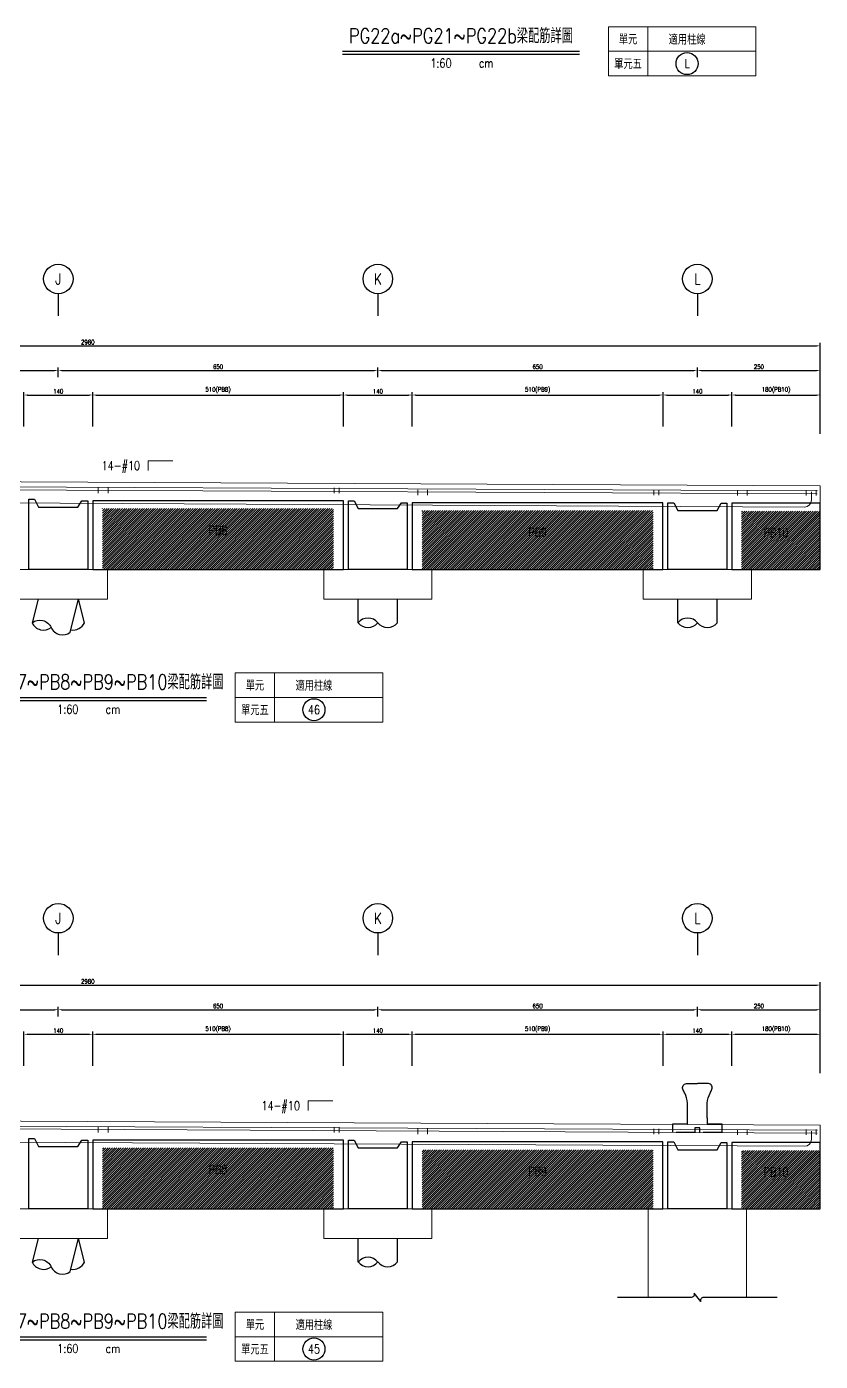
# Model space of a CAD drawing. Extents: x -4754 to 4976, y -19960 to 3841.
# Drawn here: x 1100 to 2715, y -2940 to -226 of the extents above; entities that cross this region are included whole.
import ezdxf
from ezdxf.enums import TextEntityAlignment as Align

# ---------------------------------------------------------------- set-up
doc = ezdxf.new("R2010")
doc.units = 0
doc.header["$LTSCALE"] = 3
doc.linetypes.add('DASHED', pattern=[19.05, 12.7, -6.35])
doc.layers.get('0').update_dxf_attribs({"linetype": 'CONTINUOUS'})
doc.layers.add('HB_0', color=7, linetype='CONTINUOUS', transparency=0.5)
for name, color, linetype in [('HB_DIM', 1, 'CONTINUOUS'), ('HB_SYMBOLS', 7, 'CONTINUOUS'), ('HB_TXT_CTEXT', 2, 'CONTINUOUS'), ('鋼筋', 3, 'CONTINUOUS')]:
    doc.layers.add(name, color=color, linetype=linetype)
doc.styles.get("Standard").update_dxf_attribs({"font": 'ROMANS.shx', "width": 0.8, "bigfont": 'LCHINA.shx'})
doc.dimstyles.new('30', dxfattribs={"dimscale": 3, "dimtxt": 3, "dimasz": 2.5, "dimexe": 2, "dimexo": 2, "dimgap": 1, "dimtad": 1, "dimdsep": 46, "dimtxsty": 'Standard', "dimcen": 0, "dimclrd": 256, "dimclre": 256, "dimclrt": 2, "dimadec": 0, "dimazin": 0, "dimtfac": 1, "dimtix": 1, "dimtmove": 2, "dimatfit": 3, "dimfxl": 0, "dimtolj": 1, "dimtzin": 0, "dimarcsym": 0})

# ---------------------------------------------------------------- blocks, each defined once
blk = doc.blocks.new('title_beam')
at = {"color": 3, "linetype": 'Continuous'}
blk.add_line((-241.2, 0), (241.2, 0), dxfattribs=at)
at = {"color": 1, "linetype": 'Continuous'}
blk.add_line((-241.2, -6), (241.2, -6), dxfattribs=at)
at = {"color": 3, "linetype": 'Continuous', "width": 0.8}
blk.add_attdef('TITLE', text='', height=30, dxfattribs=at).set_placement((0, 33), align=Align.MIDDLE)
at = {"linetype": 'Continuous', "width": 0.8}
blk.add_attdef('SCALE', text='', height=18, dxfattribs=at).set_placement((-40.6, -24), align=Align.MIDDLE)
blk.add_attdef('CM', (36.5, -33), '', height=18, dxfattribs=at)
blk = doc.blocks.new('line_tag')
at = {"layer": 'HB_SYMBOLS', "color": 4, "linetype": 'Continuous'}
blk.add_circle((0, 0), 22.5, dxfattribs=at)
at = {"color": 4, "linetype": 'Continuous', "width": 0.8}
blk.add_attdef('A', text='', height=18, dxfattribs=at).set_placement((0, 0), align=Align.MIDDLE)
blk = doc.blocks.new('pile_vertical_with_pilecap')
at = {"linetype": 'Continuous'}
for p, q in [((-40, -48.1), (-40, 0)), ((-40, -48.1), (-40, 0)), ((40, -48.1), (40, 0)), ((40, -48.1), (40, 0))]:
    blk.add_line(p, q, dxfattribs=at)
for centre, start, end in [((-20, -64.1), 38.718, 141.282), ((-20, -64.1), 38.718, 141.282), ((-20, -32), 218.718, 321.282), ((-20, -32), 218.718, 321.282), ((20, -32), 218.718, 321.282), ((20, -32), 218.718, 321.282)]:
    blk.add_arc(centre, 25.6, start, end, dxfattribs=at)
blk = doc.blocks.new('racked_with_pilecap_Transverse')
at = {"linetype": 'Continuous'}
for points in [[(-41.2, 0), (-53.2, -48.1)], [(24.4, -67.5), (41.2, 0)]]:
    blk.add_lwpolyline(points, dxfattribs=at)
blk.add_lwpolyline([(53.2, -48.1), (41.2, 0)])
for points in [[(-53.2, -48.1, -0.48), (-14.4, -57.8, 0.48), (24.4, -67.5, 0.48)], [(-53.2, -48.1, 0.48), (-14.4, -57.8, 0.48)], [(25.6, -62.6, 0.340232), (53.2, -48.1)]]:
    blk.add_lwpolyline(points, format="xyb", dxfattribs=at)
blk = doc.blocks.new('line_guide')
at = {"color": 4, "linetype": 'Continuous'}
blk.add_line((0, 0), (0, -45), dxfattribs=at)
blk.add_circle((0, 30), 30, dxfattribs=at)
at = {"color": 4, "linetype": 'Continuous', "width": 0.8}
blk.add_attdef('A', text='', height=22.5, dxfattribs=at).set_placement((0, 30), align=Align.MIDDLE)
blk = doc.blocks.new('*D93')
at = {"layer": 'HB_DIM', "linetype": 'Continuous', "lineweight": -2}
for p, q in [((-265.4, -1038.8), (-265.4, -868.8)), ((-257.9, -874.8), (2707.1, -874.8)), ((2714.6, -1053.8), (2714.6, -868.8))]:
    blk.add_line(p, q, dxfattribs=at)
at = {"layer": 'HB_DIM'}
for points in [[(-257.9, -873.6), (-257.9, -876.1), (-265.4, -874.8)], [(2707.1, -876.1), (2707.1, -873.6), (2714.6, -874.8)]]:
    blk.add_solid(points, dxfattribs=at)
at = {"layer": 'HB_DIM', "color": 2, "linetype": 'Continuous', "insert": (1224.6, -867.3), "char_height": 9, "attachment_point": 5, "rotation": 0}
blk.add_mtext('\\A1;2980', dxfattribs=at)
blk = doc.blocks.new('*D99')
at = {"layer": 'HB_DIM', "linetype": 'Continuous', "lineweight": -2}
for p, q in [((1094.6, -1038.8), (1094.6, -968.8)), ((1102.1, -974.8), (1227.1, -974.8)), ((1234.6, -1038.8), (1234.6, -968.8))]:
    blk.add_line(p, q, dxfattribs=at)
at = {"layer": 'HB_DIM'}
for points in [[(1102.1, -973.6), (1102.1, -976.1), (1094.6, -974.8)], [(1227.1, -976.1), (1227.1, -973.6), (1234.6, -974.8)]]:
    blk.add_solid(points, dxfattribs=at)
at = {"layer": 'HB_DIM', "color": 2, "linetype": 'Continuous', "insert": (1164.6, -967.3), "char_height": 9, "attachment_point": 5, "rotation": 0}
blk.add_mtext('\\A1;140', dxfattribs=at)
blk = doc.blocks.new('*D100')
at = {"layer": 'HB_DIM', "linetype": 'Continuous', "lineweight": -2}
for p, q in [((1234.6, -1038.8), (1234.6, -968.8)), ((1242.1, -974.8), (1737.1, -974.8)), ((1744.6, -1038.8), (1744.6, -968.8))]:
    blk.add_line(p, q, dxfattribs=at)
at = {"layer": 'HB_DIM'}
for points in [[(1242.1, -973.6), (1242.1, -976.1), (1234.6, -974.8)], [(1737.1, -976.1), (1737.1, -973.6), (1744.6, -974.8)]]:
    blk.add_solid(points, dxfattribs=at)
at = {"layer": 'HB_DIM', "color": 2, "linetype": 'Continuous', "insert": (1489.6, -964.9), "char_height": 9, "attachment_point": 5, "rotation": 0}
blk.add_mtext('\\A1;510(PB8)', dxfattribs=at)
blk = doc.blocks.new('*D101')
at = {"layer": 'HB_DIM', "linetype": 'Continuous', "lineweight": -2}
for p, q in [((1744.6, -1038.8), (1744.6, -968.8)), ((1752.1, -974.8), (1877.1, -974.8)), ((1884.6, -1038.8), (1884.6, -968.8))]:
    blk.add_line(p, q, dxfattribs=at)
at = {"layer": 'HB_DIM'}
for points in [[(1752.1, -973.6), (1752.1, -976.1), (1744.6, -974.8)], [(1877.1, -976.1), (1877.1, -973.6), (1884.6, -974.8)]]:
    blk.add_solid(points, dxfattribs=at)
at = {"layer": 'HB_DIM', "color": 2, "linetype": 'Continuous', "insert": (1814.6, -967.3), "char_height": 9, "attachment_point": 5, "rotation": 0}
blk.add_mtext('\\A1;140', dxfattribs=at)
blk = doc.blocks.new('*D102')
at = {"layer": 'HB_DIM', "linetype": 'Continuous', "lineweight": -2}
for p, q in [((1884.6, -1038.8), (1884.6, -968.8)), ((1892.1, -974.8), (2387.1, -974.8)), ((2394.6, -1038.8), (2394.6, -968.8))]:
    blk.add_line(p, q, dxfattribs=at)
at = {"layer": 'HB_DIM'}
for points in [[(1892.1, -973.6), (1892.1, -976.1), (1884.6, -974.8)], [(2387.1, -976.1), (2387.1, -973.6), (2394.6, -974.8)]]:
    blk.add_solid(points, dxfattribs=at)
at = {"layer": 'HB_DIM', "color": 2, "linetype": 'Continuous', "insert": (2139.6, -964.9), "char_height": 9, "attachment_point": 5, "rotation": 0}
blk.add_mtext('\\A1;510(PB9)', dxfattribs=at)
blk = doc.blocks.new('*D103')
at = {"layer": 'HB_DIM', "linetype": 'Continuous', "lineweight": -2}
for p, q in [((2394.6, -1038.8), (2394.6, -968.8)), ((2402.1, -974.8), (2527.1, -974.8)), ((2534.6, -1038.8), (2534.6, -968.8))]:
    blk.add_line(p, q, dxfattribs=at)
at = {"layer": 'HB_DIM'}
for points in [[(2402.1, -973.6), (2402.1, -976.1), (2394.6, -974.8)], [(2527.1, -976.1), (2527.1, -973.6), (2534.6, -974.8)]]:
    blk.add_solid(points, dxfattribs=at)
at = {"layer": 'HB_DIM', "color": 2, "linetype": 'Continuous', "insert": (2464.6, -967.3), "char_height": 9, "attachment_point": 5, "rotation": 0}
blk.add_mtext('\\A1;140', dxfattribs=at)
blk = doc.blocks.new('*D104')
at = {"layer": 'HB_DIM', "linetype": 'Continuous', "lineweight": -2}
for p, q in [((2534.6, -1038.8), (2534.6, -968.8)), ((2542.1, -974.8), (2707.1, -974.8)), ((2714.6, -1038.8), (2714.6, -968.8))]:
    blk.add_line(p, q, dxfattribs=at)
at = {"layer": 'HB_DIM'}
for points in [[(2542.1, -973.6), (2542.1, -976.1), (2534.6, -974.8)], [(2707.1, -976.1), (2707.1, -973.6), (2714.6, -974.8)]]:
    blk.add_solid(points, dxfattribs=at)
at = {"layer": 'HB_DIM', "color": 2, "linetype": 'Continuous', "insert": (2624.6, -964.9), "char_height": 9, "attachment_point": 5, "rotation": 0}
blk.add_mtext('\\A1;180(PB10)', dxfattribs=at)
blk = doc.blocks.new('*D107')
at = {"layer": 'HB_DIM', "linetype": 'Continuous', "lineweight": -2}
for p, q in [((514.6, -938.8), (514.6, -918.8)), ((1164.6, -938.8), (1164.6, -918.8)), ((522.1, -924.8), (1157.1, -924.8))]:
    blk.add_line(p, q, dxfattribs=at)
at = {"layer": 'HB_DIM'}
for points in [[(522.1, -923.6), (522.1, -926.1), (514.6, -924.8)], [(1157.1, -926.1), (1157.1, -923.6), (1164.6, -924.8)]]:
    blk.add_solid(points, dxfattribs=at)
at = {"layer": 'HB_DIM', "color": 2, "linetype": 'Continuous', "insert": (839.6, -917.3), "char_height": 9, "attachment_point": 5, "rotation": 0}
blk.add_mtext('\\A1;650', dxfattribs=at)
blk = doc.blocks.new('*D108')
at = {"layer": 'HB_DIM', "linetype": 'Continuous', "lineweight": -2}
for p, q in [((1164.6, -938.8), (1164.6, -918.8)), ((1814.6, -938.8), (1814.6, -918.8)), ((1172.1, -924.8), (1807.1, -924.8))]:
    blk.add_line(p, q, dxfattribs=at)
at = {"layer": 'HB_DIM'}
for points in [[(1172.1, -923.6), (1172.1, -926.1), (1164.6, -924.8)], [(1807.1, -926.1), (1807.1, -923.6), (1814.6, -924.8)]]:
    blk.add_solid(points, dxfattribs=at)
at = {"layer": 'HB_DIM', "color": 2, "linetype": 'Continuous', "insert": (1489.6, -917.3), "char_height": 9, "attachment_point": 5, "rotation": 0}
blk.add_mtext('\\A1;650', dxfattribs=at)
blk = doc.blocks.new('*D109')
at = {"layer": 'HB_DIM', "linetype": 'Continuous', "lineweight": -2}
for p, q in [((1814.6, -938.8), (1814.6, -918.8)), ((2464.6, -938.8), (2464.6, -918.8)), ((1822.1, -924.8), (2457.1, -924.8))]:
    blk.add_line(p, q, dxfattribs=at)
at = {"layer": 'HB_DIM'}
for points in [[(1822.1, -923.6), (1822.1, -926.1), (1814.6, -924.8)], [(2457.1, -926.1), (2457.1, -923.6), (2464.6, -924.8)]]:
    blk.add_solid(points, dxfattribs=at)
at = {"layer": 'HB_DIM', "color": 2, "linetype": 'Continuous', "insert": (2139.6, -917.3), "char_height": 9, "attachment_point": 5, "rotation": 0}
blk.add_mtext('\\A1;650', dxfattribs=at)
blk = doc.blocks.new('*D110')
at = {"layer": 'HB_DIM', "linetype": 'Continuous', "lineweight": -2}
for p, q in [((2464.6, -938.8), (2464.6, -918.8)), ((2714.6, -1038.8), (2714.6, -918.8)), ((2472.1, -924.8), (2707.1, -924.8))]:
    blk.add_line(p, q, dxfattribs=at)
at = {"layer": 'HB_DIM'}
for points in [[(2472.1, -923.6), (2472.1, -926.1), (2464.6, -924.8)], [(2707.1, -926.1), (2707.1, -923.6), (2714.6, -924.8)]]:
    blk.add_solid(points, dxfattribs=at)
at = {"layer": 'HB_DIM', "color": 2, "linetype": 'Continuous', "insert": (2589.6, -917.3), "char_height": 9, "attachment_point": 5, "rotation": 0}
blk.add_mtext('\\A1;250', dxfattribs=at)
blk = doc.blocks.new('fender_bottom')
at = {"color": 1, "linetype": 'Continuous'}
blk.add_lwpolyline([(162.5, 0), (12.5, 0, 0.529473), (6.7, -8.6), (-6.7, 8.6, -0.532815), (-12.5, 0), (-162.5, 0)], format="xyb", dxfattribs=at)
blk = doc.blocks.new('fender_top_transverse')
at = {"layer": 'HB_0', "color": 1, "linetype": 'Continuous'}
for points in [[(-20, 30), (-20, 60, 0.07193), (-25.7, 80.5, -0.041495), (-29.5, 88.2, -0.488993), (-22.5, 100), (0, 100)], [(20, 30), (20, 60, -0.07193), (25.7, 80.5, 0.041495), (29.5, 88.2, 0.488993), (22.5, 100), (0, 100)]]:
    blk.add_lwpolyline(points, format="xyb", dxfattribs=at)
at = {"layer": 'HB_0', "color": 252, "linetype": 'DASHED'}
blk.add_lwpolyline([(20, 30), (20, 18), (50, 18), (50, 0), (5, 0), (5, 10), (-5, 10), (-5, 0), (-50, 0), (-50, 18), (-20, 18), (-20, 30)], dxfattribs=at)
blk = doc.blocks.new('*D114')
at = {"layer": 'HB_DIM', "linetype": 'Continuous', "lineweight": -2}
for p, q in [((-265.4, -2338.8), (-265.4, -2168.8)), ((2714.6, -2353.8), (2714.6, -2168.8)), ((-257.9, -2174.8), (2707.1, -2174.8))]:
    blk.add_line(p, q, dxfattribs=at)
at = {"layer": 'HB_DIM'}
for points in [[(-257.9, -2173.6), (-257.9, -2176.1), (-265.4, -2174.8)], [(2707.1, -2176.1), (2707.1, -2173.6), (2714.6, -2174.8)]]:
    blk.add_solid(points, dxfattribs=at)
at = {"layer": 'HB_DIM', "color": 2, "linetype": 'Continuous', "insert": (1224.6, -2167.3), "char_height": 9, "attachment_point": 5, "rotation": 0}
blk.add_mtext('\\A1;2980', dxfattribs=at)
blk = doc.blocks.new('*D120')
at = {"layer": 'HB_DIM', "linetype": 'Continuous', "lineweight": -2}
for p, q in [((1094.6, -2338.8), (1094.6, -2268.8)), ((1102.1, -2274.8), (1227.1, -2274.8)), ((1234.6, -2338.8), (1234.6, -2268.8))]:
    blk.add_line(p, q, dxfattribs=at)
at = {"layer": 'HB_DIM'}
for points in [[(1102.1, -2273.6), (1102.1, -2276.1), (1094.6, -2274.8)], [(1227.1, -2276.1), (1227.1, -2273.6), (1234.6, -2274.8)]]:
    blk.add_solid(points, dxfattribs=at)
at = {"layer": 'HB_DIM', "color": 2, "linetype": 'Continuous', "insert": (1164.6, -2267.3), "char_height": 9, "attachment_point": 5, "rotation": 0}
blk.add_mtext('\\A1;140', dxfattribs=at)
blk = doc.blocks.new('*D121')
at = {"layer": 'HB_DIM', "linetype": 'Continuous', "lineweight": -2}
for p, q in [((1234.6, -2338.8), (1234.6, -2268.8)), ((1242.1, -2274.8), (1737.1, -2274.8)), ((1744.6, -2338.8), (1744.6, -2268.8))]:
    blk.add_line(p, q, dxfattribs=at)
at = {"layer": 'HB_DIM'}
for points in [[(1242.1, -2273.6), (1242.1, -2276.1), (1234.6, -2274.8)], [(1737.1, -2276.1), (1737.1, -2273.6), (1744.6, -2274.8)]]:
    blk.add_solid(points, dxfattribs=at)
at = {"layer": 'HB_DIM', "color": 2, "linetype": 'Continuous', "insert": (1489.6, -2264.9), "char_height": 9, "attachment_point": 5, "rotation": 0}
blk.add_mtext('\\A1;510(PB8)', dxfattribs=at)
blk = doc.blocks.new('*D122')
at = {"layer": 'HB_DIM', "linetype": 'Continuous', "lineweight": -2}
for p, q in [((1744.6, -2338.8), (1744.6, -2268.8)), ((1752.1, -2274.8), (1877.1, -2274.8)), ((1884.6, -2338.8), (1884.6, -2268.8))]:
    blk.add_line(p, q, dxfattribs=at)
at = {"layer": 'HB_DIM'}
for points in [[(1752.1, -2273.6), (1752.1, -2276.1), (1744.6, -2274.8)], [(1877.1, -2276.1), (1877.1, -2273.6), (1884.6, -2274.8)]]:
    blk.add_solid(points, dxfattribs=at)
at = {"layer": 'HB_DIM', "color": 2, "linetype": 'Continuous', "insert": (1814.6, -2267.3), "char_height": 9, "attachment_point": 5, "rotation": 0}
blk.add_mtext('\\A1;140', dxfattribs=at)
blk = doc.blocks.new('*D123')
at = {"layer": 'HB_DIM', "linetype": 'Continuous', "lineweight": -2}
for p, q in [((1884.6, -2338.8), (1884.6, -2268.8)), ((1892.1, -2274.8), (2387.1, -2274.8)), ((2394.6, -2338.8), (2394.6, -2268.8))]:
    blk.add_line(p, q, dxfattribs=at)
at = {"layer": 'HB_DIM'}
for points in [[(1892.1, -2273.6), (1892.1, -2276.1), (1884.6, -2274.8)], [(2387.1, -2276.1), (2387.1, -2273.6), (2394.6, -2274.8)]]:
    blk.add_solid(points, dxfattribs=at)
at = {"layer": 'HB_DIM', "color": 2, "linetype": 'Continuous', "insert": (2139.6, -2264.9), "char_height": 9, "attachment_point": 5, "rotation": 0}
blk.add_mtext('\\A1;510(PB9)', dxfattribs=at)
blk = doc.blocks.new('*D124')
at = {"layer": 'HB_DIM', "linetype": 'Continuous', "lineweight": -2}
for p, q in [((2394.6, -2338.8), (2394.6, -2268.8)), ((2402.1, -2274.8), (2527.1, -2274.8)), ((2534.6, -2338.8), (2534.6, -2268.8))]:
    blk.add_line(p, q, dxfattribs=at)
at = {"layer": 'HB_DIM'}
for points in [[(2402.1, -2273.6), (2402.1, -2276.1), (2394.6, -2274.8)], [(2527.1, -2276.1), (2527.1, -2273.6), (2534.6, -2274.8)]]:
    blk.add_solid(points, dxfattribs=at)
at = {"layer": 'HB_DIM', "color": 2, "linetype": 'Continuous', "insert": (2464.6, -2267.3), "char_height": 9, "attachment_point": 5, "rotation": 0}
blk.add_mtext('\\A1;140', dxfattribs=at)
blk = doc.blocks.new('*D125')
at = {"layer": 'HB_DIM', "linetype": 'Continuous', "lineweight": -2}
for p, q in [((2534.6, -2338.8), (2534.6, -2268.8)), ((2542.1, -2274.8), (2707.1, -2274.8)), ((2714.6, -2338.8), (2714.6, -2268.8))]:
    blk.add_line(p, q, dxfattribs=at)
at = {"layer": 'HB_DIM'}
for points in [[(2542.1, -2273.6), (2542.1, -2276.1), (2534.6, -2274.8)], [(2707.1, -2276.1), (2707.1, -2273.6), (2714.6, -2274.8)]]:
    blk.add_solid(points, dxfattribs=at)
at = {"layer": 'HB_DIM', "color": 2, "linetype": 'Continuous', "insert": (2624.6, -2264.9), "char_height": 9, "attachment_point": 5, "rotation": 0}
blk.add_mtext('\\A1;180(PB10)', dxfattribs=at)
blk = doc.blocks.new('*D128')
at = {"layer": 'HB_DIM', "linetype": 'Continuous', "lineweight": -2}
for p, q in [((514.6, -2238.8), (514.6, -2218.8)), ((522.1, -2224.8), (1157.1, -2224.8)), ((1164.6, -2238.8), (1164.6, -2218.8))]:
    blk.add_line(p, q, dxfattribs=at)
at = {"layer": 'HB_DIM'}
for points in [[(522.1, -2223.6), (522.1, -2226.1), (514.6, -2224.8)], [(1157.1, -2226.1), (1157.1, -2223.6), (1164.6, -2224.8)]]:
    blk.add_solid(points, dxfattribs=at)
at = {"layer": 'HB_DIM', "color": 2, "linetype": 'Continuous', "insert": (839.6, -2217.3), "char_height": 9, "attachment_point": 5, "rotation": 0}
blk.add_mtext('\\A1;650', dxfattribs=at)
blk = doc.blocks.new('*D129')
at = {"layer": 'HB_DIM', "linetype": 'Continuous', "lineweight": -2}
for p, q in [((1164.6, -2238.8), (1164.6, -2218.8)), ((1172.1, -2224.8), (1807.1, -2224.8)), ((1814.6, -2238.8), (1814.6, -2218.8))]:
    blk.add_line(p, q, dxfattribs=at)
at = {"layer": 'HB_DIM'}
for points in [[(1172.1, -2223.6), (1172.1, -2226.1), (1164.6, -2224.8)], [(1807.1, -2226.1), (1807.1, -2223.6), (1814.6, -2224.8)]]:
    blk.add_solid(points, dxfattribs=at)
at = {"layer": 'HB_DIM', "color": 2, "linetype": 'Continuous', "insert": (1489.6, -2217.3), "char_height": 9, "attachment_point": 5, "rotation": 0}
blk.add_mtext('\\A1;650', dxfattribs=at)
blk = doc.blocks.new('*D130')
at = {"layer": 'HB_DIM', "linetype": 'Continuous', "lineweight": -2}
for p, q in [((1814.6, -2238.8), (1814.6, -2218.8)), ((1822.1, -2224.8), (2457.1, -2224.8)), ((2464.6, -2238.8), (2464.6, -2218.8))]:
    blk.add_line(p, q, dxfattribs=at)
at = {"layer": 'HB_DIM'}
for points in [[(1822.1, -2223.6), (1822.1, -2226.1), (1814.6, -2224.8)], [(2457.1, -2226.1), (2457.1, -2223.6), (2464.6, -2224.8)]]:
    blk.add_solid(points, dxfattribs=at)
at = {"layer": 'HB_DIM', "color": 2, "linetype": 'Continuous', "insert": (2139.6, -2217.3), "char_height": 9, "attachment_point": 5, "rotation": 0}
blk.add_mtext('\\A1;650', dxfattribs=at)
blk = doc.blocks.new('*D131')
at = {"layer": 'HB_DIM', "linetype": 'Continuous', "lineweight": -2}
for p, q in [((2464.6, -2238.8), (2464.6, -2218.8)), ((2472.1, -2224.8), (2707.1, -2224.8)), ((2714.6, -2338.8), (2714.6, -2218.8))]:
    blk.add_line(p, q, dxfattribs=at)
at = {"layer": 'HB_DIM'}
for points in [[(2472.1, -2223.6), (2472.1, -2226.1), (2464.6, -2224.8)], [(2707.1, -2226.1), (2707.1, -2223.6), (2714.6, -2224.8)]]:
    blk.add_solid(points, dxfattribs=at)
at = {"layer": 'HB_DIM', "color": 2, "linetype": 'Continuous', "insert": (2589.6, -2217.3), "char_height": 9, "attachment_point": 5, "rotation": 0}
blk.add_mtext('\\A1;250', dxfattribs=at)

msp = doc.modelspace()

# ---------------------------------------------------------------- hatches: boundary and pattern name
at = {"layer": 'HB_0', "linetype": 'Continuous'}
h = msp.add_hatch(dxfattribs=at)
h.set_pattern_fill('ANSI31', color=256, style=0)
h.paths.add_polyline_path([(1254.573, -1205.802), (1724.573, -1205.802), (1724.573, -1329.802), (1254.573, -1329.802)], flags=17)
h = msp.add_hatch(dxfattribs=at)
h.set_pattern_fill('ANSI31', color=256, style=0)
h.paths.add_polyline_path([(1904.573, -1209.802), (2374.573, -1209.802), (2374.573, -1329.802), (1904.573, -1329.802)], flags=17)
h = msp.add_hatch(dxfattribs=at)
h.set_pattern_fill('ANSI31', color=256, style=0)
h.paths.add_polyline_path([(2554.573, -1210.802), (2714.573, -1210.802), (2714.573, -1329.802), (2554.573, -1329.802)], flags=17)
h = msp.add_hatch(dxfattribs=at)
h.set_pattern_fill('ANSI31', color=256, style=0)
h.paths.add_polyline_path([(1254.573, -2505.802), (1724.573, -2505.802), (1724.573, -2629.802), (1254.573, -2629.802)], flags=17)
h = msp.add_hatch(dxfattribs=at)
h.set_pattern_fill('ANSI31', color=256, style=0)
h.paths.add_polyline_path([(1904.573, -2509.802), (2374.573, -2509.802), (2374.573, -2629.802), (1904.573, -2629.802)], flags=17)
h = msp.add_hatch(dxfattribs=at)
h.set_pattern_fill('ANSI31', color=256, style=0)
h.paths.add_polyline_path([(2554.573, -2510.802), (2714.573, -2510.802), (2714.573, -2629.802), (2554.573, -2629.802)], flags=17)

# ---------------------------------------------------------------- linework, layer by layer
at = {"layer": 'HB_0', "lineweight": 5}
for p, q in [((2364.573, -2629.802, -250), (2364.573, -2809.802, -250)), ((2564.573, -2629.802, -250), (2564.573, -2809.802, -250))]:
    msp.add_line(p, q, dxfattribs=at)
for points in [[(-225.427, -1329.802), (-225.427, -1235.802), (-265.427, -1235.802), (-265.427, -1144.802), (2714.573, -1159.802), (2714.573, -1329.802), (-225.427, -1329.802)], [(-225.427, -2629.802), (-225.427, -2535.802), (-265.427, -2535.802), (-265.427, -2444.802), (2714.573, -2459.802), (2714.573, -2629.802), (-225.427, -2629.802)]]:
    msp.add_lwpolyline(points, dxfattribs=at)
at = {"layer": 'HB_0', "color": 1, "linetype": 'Continuous'}
for points in [[(1104.573, -1329.802), (1104.573, -1186.802), (1116.573, -1186.802), (1124.573, -1202.802), (1204.573, -1202.802), (1212.573, -1189.802), (1224.573, -1189.802), (1224.573, -1329.802), (1104.573, -1329.802)], [(1234.573, -1329.802), (1254.573, -1329.802), (1724.573, -1329.802), (1744.573, -1329.802), (1744.573, -1189.802), (1724.573, -1189.802), (1254.573, -1189.802), (1234.573, -1189.802), (1234.573, -1329.802)], [(1754.573, -1329.802), (1754.573, -1189.802), (1766.573, -1189.802), (1774.573, -1205.802), (1854.573, -1205.802), (1862.573, -1193.802), (1874.573, -1193.802), (1874.573, -1329.802), (1754.573, -1329.802)], [(1884.573, -1329.802), (1904.573, -1329.802), (2374.573, -1329.802), (2394.573, -1329.802), (2394.573, -1193.802), (2374.573, -1193.802), (1904.573, -1193.802), (1884.573, -1193.802), (1884.573, -1329.802)], [(2404.573, -1329.802), (2404.573, -1193.802), (2416.573, -1193.802), (2424.573, -1209.802), (2504.573, -1209.802), (2512.573, -1194.802), (2524.573, -1194.802), (2524.573, -1329.802), (2404.573, -1329.802)], [(2534.573, -1329.802), (2554.573, -1329.802), (2714.573, -1329.802), (2714.573, -1194.802), (2554.573, -1194.802), (2534.573, -1194.802), (2534.573, -1329.802)], [(1104.573, -2629.802), (1104.573, -2486.802), (1116.573, -2486.802), (1124.573, -2502.802), (1204.573, -2502.802), (1212.573, -2489.802), (1224.573, -2489.802), (1224.573, -2629.802), (1104.573, -2629.802)], [(1234.573, -2629.802), (1254.573, -2629.802), (1724.573, -2629.802), (1744.573, -2629.802), (1744.573, -2489.802), (1724.573, -2489.802), (1254.573, -2489.802), (1234.573, -2489.802), (1234.573, -2629.802)], [(1754.573, -2629.802), (1754.573, -2489.802), (1766.573, -2489.802), (1774.573, -2505.802), (1854.573, -2505.802), (1862.573, -2493.802), (1874.573, -2493.802), (1874.573, -2629.802), (1754.573, -2629.802)], [(1884.573, -2629.802), (1904.573, -2629.802), (2374.573, -2629.802), (2394.573, -2629.802), (2394.573, -2493.802), (2374.573, -2493.802), (1904.573, -2493.802), (1884.573, -2493.802), (1884.573, -2629.802)], [(2404.573, -2629.802), (2404.573, -2493.802), (2416.573, -2493.802), (2424.573, -2509.802), (2504.573, -2509.802), (2512.573, -2494.802), (2524.573, -2494.802), (2524.573, -2629.802), (2404.573, -2629.802)], [(2534.573, -2629.802), (2554.573, -2629.802), (2714.573, -2629.802), (2714.573, -2494.802), (2554.573, -2494.802), (2534.573, -2494.802), (2534.573, -2629.802)]]:
    msp.add_lwpolyline(points, dxfattribs=at)
at = {"layer": 'HB_0', "lineweight": 5}
for points in [[(1064.573, -1389.802, -187), (1264.573, -1389.802, -187), (1264.573, -1329.802, -187), (1064.573, -1329.802, -187), (1064.573, -1389.802, -187)], [(1704.573, -1389.802, -164.5), (1924.573, -1389.802, -164.5), (1924.573, -1329.802, -164.5), (1704.573, -1329.802, -164.5), (1704.573, -1389.802, -164.5)], [(2354.573, -1389.802, -164.5), (2574.573, -1389.802, -164.5), (2574.573, -1329.802, -164.5), (2354.573, -1329.802, -164.5), (2354.573, -1389.802, -164.5)], [(1064.573, -2689.802, -250), (1264.573, -2689.802, -250), (1264.573, -2629.802, -250), (1064.573, -2629.802, -250), (1064.573, -2689.802, -250)], [(1704.573, -2689.802, -250), (1924.573, -2689.802, -250), (1924.573, -2629.802, -250), (1704.573, -2629.802, -250), (1704.573, -2689.802, -250)]]:
    msp.add_polyline3d(points, dxfattribs=at)
at = {"layer": 'HB_DIM', "color": 1, "linetype": 'Continuous'}
for points in [[(1219.738, -1162.338, 0, 1.25, 0), (1224.579, -1148.141, 0, 0, 0), (1234.738, -1118.353, 0, 0, 0), (1252.738, -1118.353, 0, 0, 0)], [(1234.738, -1168.353, 0, 1.25, 0), (1234.738, -1153.353, 0, 0, 0), (1234.738, -1118.353, 0, 0, 0), (1252.738, -1118.353, 0, 0, 0)], [(1544.734, -2463.974, 0, 1.25, 0), (1549.575, -2449.777, 0, 0, 0), (1559.734, -2419.989, 0, 0, 0), (1577.734, -2419.989, 0, 0, 0)], [(1559.734, -2469.989, 0, 1.25, 0), (1559.734, -2454.989, 0, 0, 0), (1559.734, -2419.989, 0, 0, 0), (1577.734, -2419.989, 0, 0, 0)]]:
    msp.add_lwpolyline(points, format="xyseb", dxfattribs=at)
at = {"layer": 'HB_TXT_CTEXT', "color": 4, "lineweight": 5, "true_color": 0x00ffff}
for p, q in [((2363.573, -225.802), (2363.573, -325.802)), ((2283.573, -275.802), (2583.573, -275.802)), ((1604.573, -1539.802), (1604.573, -1639.802)), ((1524.573, -1589.802), (1824.573, -1589.802)), ((1604.573, -2839.802), (1604.573, -2939.802)), ((1524.573, -2889.802), (1824.573, -2889.802))]:
    msp.add_line(p, q, dxfattribs=at)
for points in [[(2283.573, -225.802), (2283.573, -325.802), (2583.573, -325.802), (2583.573, -225.802), (2283.573, -225.802)], [(1524.573, -1539.802), (1524.573, -1639.802), (1824.573, -1639.802), (1824.573, -1539.802), (1524.573, -1539.802)], [(1524.573, -2839.802), (1524.573, -2939.802), (1824.573, -2939.802), (1824.573, -2839.802), (1524.573, -2839.802)]]:
    msp.add_lwpolyline(points, dxfattribs=at)
at = {"layer": 'HB_TXT_CTEXT', "lineweight": 5}
for points in [[(1347.738, -1128.353, -37.12), (1347.738, -1108.353, -37.12), (1397.738, -1108.353, -37.12)], [(1672.734, -2429.989, -37.12), (1672.734, -2409.989, -37.12), (1722.734, -2409.989, -37.12)]]:
    msp.add_polyline3d(points, dxfattribs=at)
at = {"layer": '鋼筋', "lineweight": 5}
for p, q in [((-244.987, -1154.905, -37.12), (2708.523, -1169.771, -37.12)), ((-239.017, -1160.935, -37.12), (2708.493, -1175.771, -37.12)), ((1245.843, -1163.372, -36.57), (1245.843, -1163.372, 36.57)), ((1245.843, -1166.547, 39.745), (1245.843, -1174.167, 39.745)), ((1265.843, -1163.372, -36.57), (1265.843, -1163.372, 36.57)), ((1265.843, -1166.547, 39.745), (1265.843, -1174.167, 39.745)), ((1725.843, -1163.372, -36.57), (1725.843, -1163.372, 36.57)), ((1725.843, -1166.547, 39.745), (1725.843, -1174.167, 39.745)), ((1735.843, -1163.372, -36.57), (1735.843, -1163.372, 36.57)), ((1735.843, -1166.547, 39.745), (1735.843, -1174.167, 39.745)), ((-232.897, -1187.965, -37.62), (2682.124, -1202.638, -37.62)), ((1245.843, -1174.18, -33.427), (1245.843, -1168.792, -38.815)), ((1265.843, -1174.18, -33.427), (1265.843, -1168.792, -38.815)), ((1725.843, -1174.18, -33.427), (1725.843, -1168.792, -38.815)), ((1735.843, -1174.18, -33.427), (1735.843, -1168.792, -38.815)), ((1895.843, -1167.372, -36.57), (1895.843, -1167.372, 36.57)), ((1895.843, -1170.547, 39.745), (1895.843, -1178.167, 39.745)), ((1895.843, -1178.18, -33.427), (1895.843, -1172.792, -38.815)), ((1915.843, -1167.372, -36.57), (1915.843, -1167.372, 36.57)), ((1915.843, -1170.547, 39.745), (1915.843, -1178.167, 39.745)), ((1915.843, -1178.18, -33.427), (1915.843, -1172.792, -38.815)), ((2375.843, -1167.372, -36.57), (2375.843, -1167.372, 36.57)), ((2375.843, -1170.547, 39.745), (2375.843, -1178.167, 39.745)), ((2375.843, -1178.18, -33.427), (2375.843, -1172.792, -38.815)), ((2385.843, -1167.372, -36.57), (2385.843, -1167.372, 36.57)), ((2385.843, -1170.547, 39.745), (2385.843, -1178.167, 39.745)), ((2385.843, -1178.18, -33.427), (2385.843, -1172.792, -38.815)), ((2545.843, -1168.372, -36.23), (2545.843, -1168.372, 36.23)), ((2545.843, -1171.547, 39.405), (2545.843, -1179.167, 39.405)), ((2545.843, -1179.18, -33.087), (2545.843, -1173.792, -38.475)), ((2565.843, -1168.372, -36.23), (2565.843, -1168.372, 36.23)), ((2565.843, -1171.547, 39.405), (2565.843, -1179.167, 39.405)), ((2565.843, -1179.18, -33.087), (2565.843, -1173.792, -38.475)), ((2685.843, -1168.372, -36.23), (2685.843, -1168.372, 36.23)), ((2685.843, -1171.547, 39.405), (2685.843, -1179.167, 39.405)), ((2685.843, -1179.18, -33.087), (2685.843, -1173.792, -38.475)), ((2696.687, -1188.221, -37.62), (2696.77, -1171.601, -37.62)), ((2705.843, -1168.372, -36.23), (2705.843, -1168.372, 36.23)), ((2705.843, -1171.547, 39.405), (2705.843, -1179.167, 39.405)), ((2705.843, -1179.18, -33.087), (2705.843, -1173.792, -38.475)), ((405.005, -2458.176, -37.12), (2708.523, -2469.771, -37.12)), ((410.974, -2464.206, -37.12), (2708.493, -2475.771, -37.12)), ((1245.843, -2463.372, -36.57), (1245.843, -2463.372, 36.57)), ((1245.843, -2466.547, 39.745), (1245.843, -2474.167, 39.745)), ((1245.843, -2474.18, -33.427), (1245.843, -2468.792, -38.815)), ((1265.843, -2463.372, -36.57), (1265.843, -2463.372, 36.57)), ((1265.843, -2466.547, 39.745), (1265.843, -2474.167, 39.745)), ((1265.843, -2474.18, -33.427), (1265.843, -2468.792, -38.815)), ((1725.843, -2463.372, -36.57), (1725.843, -2463.372, 36.57)), ((1725.843, -2466.547, 39.745), (1725.843, -2474.167, 39.745)), ((1725.843, -2474.18, -33.427), (1725.843, -2468.792, -38.815)), ((1735.843, -2463.372, -36.57), (1735.843, -2463.372, 36.57)), ((1735.843, -2466.547, 39.745), (1735.843, -2474.167, 39.745)), ((1735.843, -2474.18, -33.427), (1735.843, -2468.792, -38.815)), ((1895.843, -2467.372, -36.57), (1895.843, -2467.372, 36.57)), ((1915.843, -2467.372, -36.57), (1915.843, -2467.372, 36.57)), ((2375.843, -2467.372, -36.57), (2375.843, -2467.372, 36.57)), ((2385.843, -2467.372, -36.57), (2385.843, -2467.372, 36.57)), ((2545.843, -2468.372, -36.23), (2545.843, -2468.372, 36.23)), ((2565.843, -2468.372, -36.23), (2565.843, -2468.372, 36.23)), ((2685.843, -2468.372, -36.23), (2685.843, -2468.372, 36.23)), ((2705.843, -2468.372, -36.23), (2705.843, -2468.372, 36.23)), ((-232.897, -2487.965, -37.62), (2682.124, -2502.638, -37.62)), ((1895.843, -2470.547, 39.745), (1895.843, -2478.167, 39.745)), ((1895.843, -2478.18, -33.427), (1895.843, -2472.792, -38.815)), ((1915.843, -2470.547, 39.745), (1915.843, -2478.167, 39.745)), ((1915.843, -2478.18, -33.427), (1915.843, -2472.792, -38.815)), ((2375.843, -2470.547, 39.745), (2375.843, -2478.167, 39.745)), ((2375.843, -2478.18, -33.427), (2375.843, -2472.792, -38.815)), ((2385.843, -2470.547, 39.745), (2385.843, -2478.167, 39.745)), ((2385.843, -2478.18, -33.427), (2385.843, -2472.792, -38.815)), ((2545.843, -2471.547, 39.405), (2545.843, -2479.167, 39.405)), ((2545.843, -2479.18, -33.087), (2545.843, -2473.792, -38.475)), ((2565.843, -2471.547, 39.405), (2565.843, -2479.167, 39.405)), ((2565.843, -2479.18, -33.087), (2565.843, -2473.792, -38.475)), ((2685.843, -2471.547, 39.405), (2685.843, -2479.167, 39.405)), ((2685.843, -2479.18, -33.087), (2685.843, -2473.792, -38.475)), ((2696.687, -2488.221, -37.62), (2696.77, -2471.601, -37.62)), ((2705.843, -2471.547, 39.405), (2705.843, -2479.167, 39.405)), ((2705.843, -2479.18, -33.087), (2705.843, -2473.792, -38.475))]:
    msp.add_line(p, q, dxfattribs=at)
at = {"layer": '鋼筋', "lineweight": 5, "extrusion": (1, -3.67394e-16, 0)}
for centre, start, end in [((-1166.547, -36.57, 1245.843), 225, 0), ((-1166.547, -36.57, 1265.843), 225, 0), ((-1166.547, -36.57, 1725.843), 225, 0), ((-1166.547, -36.57, 1735.843), 225, 0), ((-1170.547, -36.57, 1895.843), 225, 0), ((-1170.547, 36.57, 1895.843), 0, 90), ((-1170.547, -36.57, 1915.843), 225, 0), ((-1170.547, -36.57, 2375.843), 225, 0), ((-1170.547, -36.57, 2385.843), 225, 0), ((-1171.547, -36.23, 2545.843), 225, 0), ((-1171.547, -36.23, 2565.843), 225, 0), ((-1171.547, -36.23, 2685.843), 225, 0), ((-1171.547, -36.23, 2705.843), 225, 0), ((-2466.547, -36.57, 1245.843), 225, 0), ((-2466.547, -36.57, 1265.843), 225, 0), ((-2466.547, -36.57, 1725.843), 225, 0), ((-2466.547, -36.57, 1735.843), 225, 0), ((-2470.547, -36.57, 1895.843), 225, 0), ((-2470.547, -36.57, 1915.843), 225, 0), ((-2470.547, -36.57, 2375.843), 225, 0), ((-2470.547, -36.57, 2385.843), 225, 0), ((-2471.547, -36.23, 2545.843), 225, 0), ((-2471.547, -36.23, 2565.843), 225, 0), ((-2471.547, -36.23, 2685.843), 225, 0), ((-2471.547, -36.23, 2705.843), 225, 0)]:
    msp.add_arc(centre, 3.175, start, end, dxfattribs=at)
at = {"layer": '鋼筋', "lineweight": 5, "extrusion": (1, -3.67394e-16, 4.08144e-36)}
for centre in [(-1166.547, 36.57, 1245.843), (-1166.547, 36.57, 1265.843), (-1166.547, 36.57, 1725.843), (-1166.547, 36.57, 1735.843), (-1170.547, 36.57, 1915.843), (-1170.547, 36.57, 2375.843), (-1170.547, 36.57, 2385.843), (-2466.547, 36.57, 1245.843), (-2466.547, 36.57, 1265.843), (-2466.547, 36.57, 1725.843), (-2466.547, 36.57, 1735.843), (-2470.547, 36.57, 1895.843), (-2470.547, 36.57, 1915.843), (-2470.547, 36.57, 2375.843), (-2470.547, 36.57, 2385.843)]:
    msp.add_arc(centre, 3.175, 0, 90, dxfattribs=at)
at = {"layer": '鋼筋', "lineweight": 5, "extrusion": (1, -3.67394e-16, -8.4671e-37)}
for centre in [(-1171.547, 36.23, 2545.843), (-1171.547, 36.23, 2565.843), (-1171.547, 36.23, 2685.843), (-1171.547, 36.23, 2705.843), (-2471.547, 36.23, 2545.843), (-2471.547, 36.23, 2565.843), (-2471.547, 36.23, 2685.843), (-2471.547, 36.23, 2705.843)]:
    msp.add_arc(centre, 3.175, 0, 90, dxfattribs=at)
at = {"layer": '鋼筋', "lineweight": 5}
for centre in [(2682.197, -1188.148, -37.62), (2682.197, -2488.148, -37.62)]:
    msp.add_arc(centre, 14.49, 269.711601, 359.711601, dxfattribs=at)

# ---------------------------------------------------------------- block references
at = {"layer": 'HB_0', "linetype": 'Continuous'}
for p, values in [((1164.573, -768.802), {'A': 'J'}), ((1814.573, -768.802), {'A': 'K'}), ((2464.573, -768.802), {'A': 'L'}), ((1164.573, -2068.802), {'A': 'J'}), ((1814.573, -2068.802), {'A': 'K'}), ((2464.573, -2068.802), {'A': 'L'})]:
    msp.add_blockref('line_guide', p, dxfattribs=at).add_auto_attribs(values)
for name, p in [('racked_with_pilecap_Transverse', (1164.573, -1389.802, -187)), ('pile_vertical_with_pilecap', (1814.573, -1389.802, -164.5)), ('pile_vertical_with_pilecap', (2464.573, -1389.802, -164.5)), ('fender_top_transverse', (2464.573, -2474.802, -250)), ('racked_with_pilecap_Transverse', (1164.573, -2689.802, -250)), ('pile_vertical_with_pilecap', (1814.573, -2689.802, -250)), ('fender_bottom', (2464.573, -2809.802, -250))]:
    msp.add_blockref(name, p, dxfattribs=at)
at = {"layer": 'HB_TXT_CTEXT', "linetype": 'Continuous'}
for name, p, values in [('title_beam', (1983.573, -275.802), {'TITLE': 'PG22a~PG21~PG22b梁配筋詳圖', 'SCALE': '1:60', 'CM': 'cm'}), ('line_tag', (2443.573, -300.802), {'A': 'L'}), ('title_beam', (1224.573, -1589.802), {'TITLE': 'PB6~PB7~PB8~PB9~PB10梁配筋詳圖', 'SCALE': '1:60', 'CM': 'cm'}), ('line_tag', (1684.573, -1614.802), {'A': '46'}), ('title_beam', (1224.573, -2889.802), {'TITLE': 'PB6~PB7~PB8~PB9~PB10梁配筋詳圖', 'SCALE': '1:60', 'CM': 'cm'}), ('line_tag', (1684.573, -2914.802), {'A': '45'})]:
    msp.add_blockref(name, p, dxfattribs=at).add_auto_attribs(values)

# ---------------------------------------------------------------- texts
at = {"layer": 'HB_TXT_CTEXT', "linetype": 'Continuous', "width": 0.8}
for s, p in [('單元', (2323.573, -250.802)), ('適用柱線', (2443.573, -250.802)), ('單元五', (2323.573, -300.802)), ('PB8', (1489.573, -1249.802)), ('PB9', (2139.573, -1253.802)), ('PB10', (2624.573, -1254.802)), ('單元', (1564.573, -1564.802)), ('適用柱線', (1684.573, -1564.802)), ('單元五', (1564.573, -1614.802)), ('PB8', (1489.573, -2549.802)), ('PB9', (2139.573, -2553.802)), ('PB10', (2624.573, -2554.802)), ('單元', (1564.573, -2864.802)), ('適用柱線', (1684.573, -2864.802)), ('單元五', (1564.573, -2914.802))]:
    msp.add_text(s, height=18, dxfattribs=at).set_placement(p, align=Align.MIDDLE)
for p in [(1252.738, -1118.353, -37.12), (1577.734, -2419.989, -37.12)]:
    msp.add_text('14-#10', height=18, dxfattribs=at).set_placement(p, align=Align.MIDDLE_LEFT)

# ---------------------------------------------------------------- dimensions: what is measured, and where the dimension line sits
at = {"layer": 'HB_DIM', "linetype": 'Continuous'}
for base, p1, p2, picture, middle in [((2714.573, -874.802), (-265.427, -1044.802), (2714.573, -1059.802), '*D93', (1224.573, -867.302)), ((1164.573, -924.802), (514.573, -944.802, 531), (1164.573, -944.802, 1181), '*D107', (839.573, -917.302)), ((1814.573, -924.802), (1164.573, -944.802, 1181), (1814.573, -944.802, 1831), '*D108', (1489.573, -917.302)), ((2464.573, -924.802), (1814.573, -944.802, 1831), (2464.573, -944.802, 2481), '*D109', (2139.573, -917.302)), ((2714.573, -924.802), (2464.573, -944.802, 2481), (2714.573, -1044.802), '*D110', (2589.573, -917.302)), ((1234.573, -974.802), (1094.573, -1044.802), (1234.573, -1044.802), '*D99', (1164.573, -967.302)), ((1884.573, -974.802), (1744.573, -1044.802), (1884.573, -1044.802), '*D101', (1814.573, -967.302)), ((2534.573, -974.802), (2394.573, -1044.802), (2534.573, -1044.802), '*D103', (2464.573, -967.302)), ((2714.573, -2174.802), (-265.427, -2344.802), (2714.573, -2359.802), '*D114', (1224.573, -2167.302)), ((1164.573, -2224.802), (514.573, -2244.802, 31), (1164.573, -2244.802, 681), '*D128', (839.573, -2217.302)), ((1814.573, -2224.802), (1164.573, -2244.802, 681), (1814.573, -2244.802, 1331), '*D129', (1489.573, -2217.302)), ((2464.573, -2224.802), (1814.573, -2244.802, 1331), (2464.573, -2244.802, 1981), '*D130', (2139.573, -2217.302)), ((2714.573, -2224.802), (2464.573, -2244.802, 1981), (2714.573, -2344.802), '*D131', (2589.573, -2217.302)), ((1234.573, -2274.802), (1094.573, -2344.802), (1234.573, -2344.802), '*D120', (1164.573, -2267.302)), ((1884.573, -2274.802), (1744.573, -2344.802), (1884.573, -2344.802), '*D122', (1814.573, -2267.302)), ((2534.573, -2274.802), (2394.573, -2344.802), (2534.573, -2344.802), '*D124', (2464.573, -2267.302))]:
    dim = msp.add_linear_dim(base=base, p1=p1, p2=p2, angle=0, dimstyle='30', override={"dimpost": '<>'}, dxfattribs=at)
    dim.commit()
    dim.dimension.update_dxf_attribs({"geometry": picture, "text_midpoint": middle})
for base, p1, p2, text, picture, middle in [((1744.573, -974.802), (1234.573, -1044.802), (1744.573, -1044.802), '<>(PB8)', '*D100', (1489.573, -964.944)), ((2394.573, -974.802), (1884.573, -1044.802), (2394.573, -1044.802), '<>(PB9)', '*D102', (2139.573, -964.944)), ((2714.573, -974.802), (2534.573, -1044.802), (2714.573, -1044.802), '<>(PB10)', '*D104', (2624.573, -964.944)), ((1744.573, -2274.802), (1234.573, -2344.802), (1744.573, -2344.802), '<>(PB8)', '*D121', (1489.573, -2264.944)), ((2394.573, -2274.802), (1884.573, -2344.802), (2394.573, -2344.802), '<>(PB9)', '*D123', (2139.573, -2264.944)), ((2714.573, -2274.802), (2534.573, -2344.802), (2714.573, -2344.802), '<>(PB10)', '*D125', (2624.573, -2264.944))]:
    dim = msp.add_linear_dim(base=base, p1=p1, p2=p2, angle=0, text=text, dimstyle='30', override={"dimpost": '<>'}, dxfattribs=at)
    dim.commit()
    dim.dimension.update_dxf_attribs({"geometry": picture, "text_midpoint": middle})

doc.saveas('drawing.dxf')
